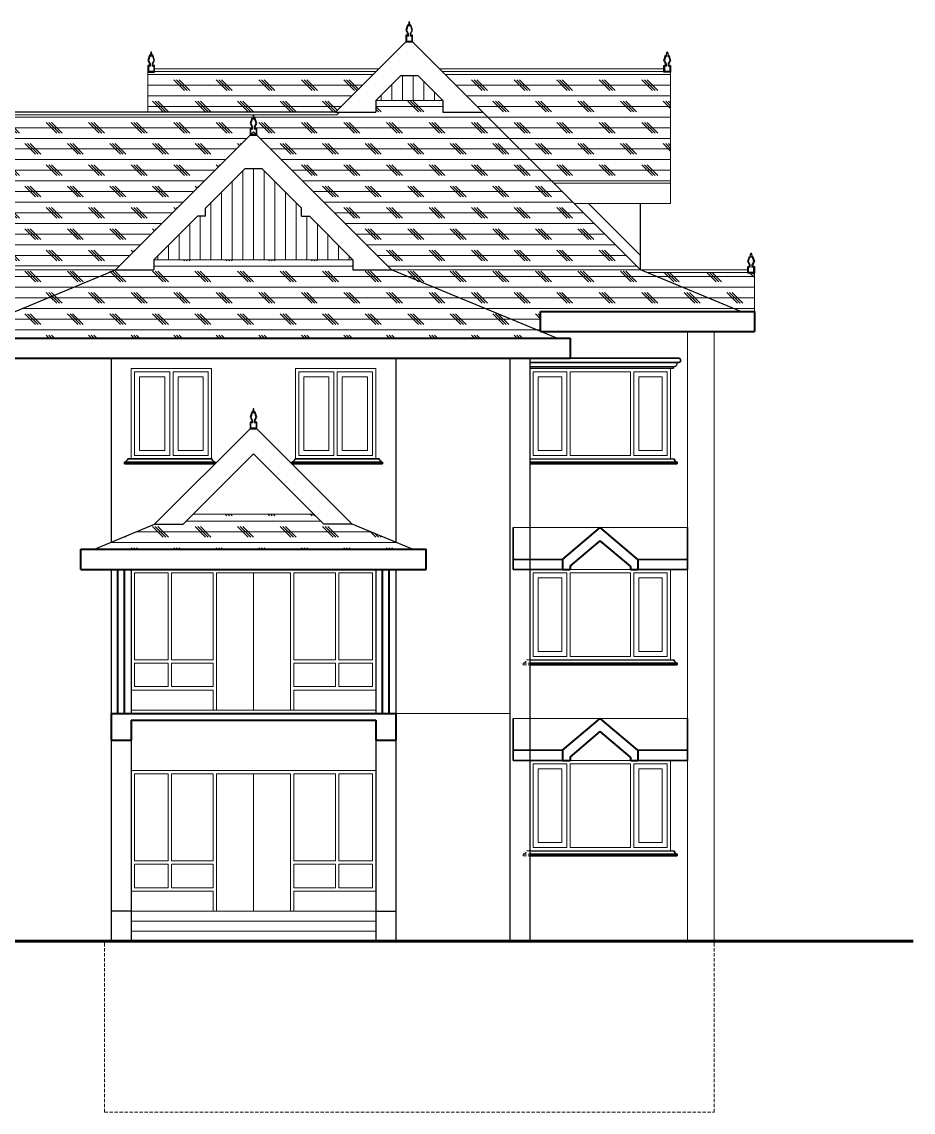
# Model space of a CAD drawing. Header units: millimetres. Extents: x -43527 to -16485, y 19062 to 36467.
# Drawn here: x -29855 to -28524, y 34708 to 36335 of the extents above; entities that cross this region are included whole.
import ezdxf

# ---------------------------------------------------------------- set-up
doc = ezdxf.new("R2010")
doc.units = ezdxf.units.MM
doc.header["$LTSCALE"] = 10
doc.linetypes.add('DASHED', pattern=[0.75, 0.5, -0.25])
for name, color, linetype, lineweight in [('35', 140, 'Continuous', 35), ('CHAJJA-2', 21, 'Continuous', 30), ('ELE-1', 200, 'Continuous', 25), ('ELE-2', 210, 'Continuous', 30), ('elevation', 2, 'Continuous', 20), ('projection', 181, 'DASHED', 13), ('ROOF', 3, 'Continuous', 25), ('SEC.', 140, 'Continuous', 40), ('TEXT', 6, 'Continuous', 25), ('THI.', 5, 'Continuous', 60), ('THIN', 241, 'Continuous', 5), ('THIN-2', 54, 'Continuous', 9), ('WALL', 4, 'Continuous', 40), ('WALL  HATCH', 8, 'Continuous', 5), ('WIN', 1, 'Continuous', 20)]:
    doc.layers.add(name, color=color, linetype=linetype, lineweight=lineweight)
pattern_1 = [(0, (12924.939, 6331.98), (0, 15.875), []), (135, (12932.876, 6324.04), (-31.750014, -31.750014), [22.45065, -22.45065]), (135, (12936.845, 6324.04), (-31.750014, -31.750014), [22.45065, -22.45065]), (135, (12940.814, 6324.04), (-31.750014, -31.750014), [22.45065, -22.45065])]

msp = doc.modelspace()

# ---------------------------------------------------------------- hatches: boundary and pattern name
at = {"layer": 'THIN'}
h = msp.add_hatch(dxfattribs=at)
h.set_pattern_fill('CORK', color=256, scale=5, style=0)
h.set_pattern_definition(pattern_1)
h.paths.add_polyline_path([(-29227.48, 36261.019), (-29060.48, 36094.019), (-28886.48, 36094.019), (-28886.48, 36260.019), (-28896.48, 36260.019), (-28896.48, 36261.019)])
h.paths.add_polyline_path([(-29386.48, 36200.019), (-29325.48, 36261.019), (-29656.48, 36261.019), (-29656.48, 36260.019), (-29666.48, 36260.019), (-29666.48, 36200.019)])
h = msp.add_hatch(dxfattribs=at)
h.set_pattern_fill('CORK', color=256, scale=5, style=0)
h.set_pattern_definition(pattern_1)
h.paths.add_polyline_path([(-28781.48, 35902.887), (-28761.48, 35902.887), (-28761.48, 35960.019), (-28771.48, 35960.019), (-28771.48, 35961.019), (-28921.824, 35961.019)])
at = {"layer": 'THIN-2'}
h = msp.add_hatch(dxfattribs=at)
h.set_pattern_fill('CORK', color=256, scale=5, style=0)
h.set_pattern_definition(pattern_1)
h.paths.add_polyline_path([(-29714.912, 36196.019), (-30366.48, 36196.019), (-30366.48, 36195.019), (-30376.48, 36195.019), (-30376.48, 35965.019), (-29714.912, 35965.019)])
h = msp.add_hatch(dxfattribs=at)
h.set_pattern_fill('CORK', color=256, scale=5, style=0)
h.set_pattern_definition(pattern_1)
h.paths.add_polyline_path([(-29513.98, 36165.951), (-29513.98, 36175.951), (-29511.48, 36175.951), (-29511.48, 36178.451), (-29513.98, 36183.451), (-29511.48, 36190.951), (-29511.48, 36196.019), (-29714.912, 36196.019), (-29714.912, 35965.019)])
h = msp.add_hatch(dxfattribs=at)
h.set_pattern_fill('CORK', color=256, scale=5, style=0)
h.set_pattern_definition(pattern_1)
h.paths.add_polyline_path([(-29599.054, 35600.166), (-29614.054, 35585.166), (-29656.48, 35585.166), (-29746.48, 35547.887), (-29271.48, 35547.887), (-29361.48, 35585.166), (-29403.907, 35585.166), (-29418.907, 35600.166)])

# ---------------------------------------------------------------- linework, layer by layer
at = {"layer": '35'}
for p, q in [((-29096.48, 35832.887), (-29036.48, 35832.887)), ((-28874.016, 35832.887), (-29036.48, 35832.887)), ((-29036.48, 35826.637), (-29096.48, 35826.637)), ((-28877.064, 35826.637), (-29036.48, 35826.637)), ((-28877.08, 35826.688), (-28874.58, 35826.688)), ((-29566.177, 35677.887), (-29701.48, 35677.887)), ((-29701.48, 35677.887), (-29701.48, 35675.387)), ((-29566.177, 35675.387), (-29701.48, 35675.387)), ((-29571.177, 35682.887), (-29696.48, 35682.887)), ((-29566.177, 35677.887), (-29566.177, 35675.387)), ((-29566.177, 35677.887), (-29566.177, 35675.387)), ((-29451.784, 35677.887), (-29316.48, 35677.887)), ((-29451.784, 35677.887), (-29451.784, 35675.387)), ((-29451.784, 35675.387), (-29316.48, 35675.387)), ((-29446.784, 35682.887), (-29321.48, 35682.887)), ((-29316.48, 35677.887), (-29316.48, 35675.387)), ((-29096.48, 35677.887), (-28876.48, 35677.887)), ((-29096.48, 35675.387), (-28876.48, 35675.387)), ((-28876.48, 35677.887), (-28876.48, 35675.387)), ((-29121.48, 35532.887), (-29121.48, 35580.387)), ((-28861.48, 35532.887), (-28861.48, 35580.387)), ((-29121.48, 35532.887), (-29121.48, 35517.887)), ((-29121.48, 35532.887), (-29047.68, 35532.887)), ((-28935.281, 35532.887), (-28861.48, 35532.887)), ((-28861.48, 35532.887), (-28861.48, 35517.887)), ((-29121.48, 35517.887), (-29047.68, 35517.887)), ((-28935.281, 35517.887), (-28861.48, 35517.887)), ((-29096.48, 35377.887), (-28876.48, 35377.887)), ((-29096.48, 35375.387), (-28876.48, 35375.387)), ((-28876.48, 35377.887), (-28876.48, 35375.387)), ((-29121.48, 35247.887), (-29121.48, 35295.387)), ((-28861.48, 35247.887), (-28861.48, 35295.387)), ((-29121.48, 35247.887), (-29121.48, 35232.887)), ((-29121.48, 35247.887), (-29047.68, 35247.887)), ((-28935.281, 35247.887), (-28861.48, 35247.887)), ((-28861.48, 35247.887), (-28861.48, 35232.887)), ((-29121.48, 35232.887), (-29047.68, 35232.887)), ((-28935.281, 35232.887), (-28861.48, 35232.887)), ((-29096.48, 35092.887), (-28876.48, 35092.887)), ((-29096.48, 35090.387), (-28876.48, 35090.387)), ((-28876.48, 35092.887), (-28876.48, 35090.387))]:
    msp.add_line(p, q, dxfattribs=at)
for centre, radius, start, end in [((-28874.58, 35829.813), 3.125, 270, 79.605781), ((-29703.233, 35684.64), 6.977, 284.551912, 345.448088), ((-29564.424, 35684.64), 6.977, 194.551912, 255.448088), ((-29564.424, 35684.64), 6.977, 194.551912, 255.448088), ((-29453.537, 35684.64), 6.977, 284.551912, 345.448088), ((-29314.728, 35684.64), 6.977, 194.551912, 255.448088), ((-28874.728, 35684.64), 6.977, 194.551912, 255.448088), ((-28874.728, 35384.64), 6.977, 194.551912, 255.448088), ((-28874.728, 35099.64), 6.977, 194.551912, 255.448088)]:
    msp.add_arc(centre, radius, start, end, dxfattribs=at)
at = {"layer": 'CHAJJA-2'}
for p, q in [((-29721.48, 35007.887), (-29721.48, 34962.887)), ((-29691.48, 35007.887), (-29721.48, 35007.887)), ((-29691.48, 35007.887), (-29691.48, 34962.887)), ((-29326.48, 35007.887), (-29326.48, 34962.887)), ((-29326.48, 35007.887), (-29296.48, 35007.887)), ((-29296.48, 35007.887), (-29296.48, 34962.887))]:
    msp.add_line(p, q, dxfattribs=at)
at = {"layer": 'ELE-1'}
for p, q in [((-29126.48, 35832.887), (-29126.48, 34962.887)), ((-29096.48, 35832.887), (-29096.48, 34962.887))]:
    msp.add_line(p, q, dxfattribs=at)
at = {"layer": 'ELE-2'}
for p, q in [((-29721.48, 35832.887), (-29721.48, 35558.242)), ((-29296.48, 35832.887), (-29296.48, 35558.242)), ((-29721.48, 35517.887), (-29721.48, 35302.887)), ((-29691.48, 35517.887), (-29691.48, 35302.887)), ((-29326.48, 35517.887), (-29326.48, 35302.887)), ((-29296.48, 35517.887), (-29296.48, 35302.887)), ((-29721.48, 35267.887), (-29721.48, 35007.887)), ((-29691.48, 35267.887), (-29691.48, 35007.887)), ((-29326.48, 35267.887), (-29326.48, 35007.887)), ((-29296.48, 35267.887), (-29296.48, 35007.887))]:
    msp.add_line(p, q, dxfattribs=at)
at = {"layer": 'elevation'}
for p, q in [((-29666.48, 36200.019), (-29666.48, 36265.019)), ((-29321.48, 36265.019), (-29656.48, 36265.019)), ((-29231.48, 36265.019), (-28896.48, 36265.019)), ((-28886.48, 36094.019), (-28886.48, 36265.019)), ((-29060.48, 36094.019), (-28886.48, 36094.019)), ((-28886.48, 36094.019), (-28886.48, 36064.019)), ((-29030.48, 36064.019), (-28886.48, 36064.019)), ((-28931.48, 35965.019), (-28931.48, 36064.019)), ((-28931.48, 35965.019), (-28771.48, 35965.019)), ((-28761.48, 35902.887), (-28761.48, 35965.019)), ((-28861.48, 35872.887), (-28861.48, 34962.887)), ((-28821.48, 35872.887), (-28821.48, 34962.887)), ((-28886.48, 35682.887), (-29096.48, 35682.887)), ((-29599.054, 35600.166), (-29418.907, 35600.166)), ((-28861.48, 35580.387), (-29121.48, 35580.387)), ((-28886.48, 35382.887), (-29096.48, 35382.887)), ((-28861.48, 35295.387), (-29121.48, 35295.387)), ((-28886.48, 35097.887), (-29096.48, 35097.887)), ((-29691.48, 35007.887), (-29326.48, 35007.887)), ((-29691.48, 34992.887), (-29326.48, 34992.887)), ((-29691.48, 34977.887), (-29326.48, 34977.887))]:
    msp.add_line(p, q, dxfattribs=at)
for points in [[(-29276.289, 36328.769), (-29276.48, 36329.916), (-29276.672, 36328.769), (-29278.08, 36328.769), (-29280.131, 36322.615), (-29277.73, 36317.814), (-29277.73, 36313.769), (-29280.23, 36313.769), (-29280.23, 36306.269), (-29272.73, 36306.269), (-29272.73, 36313.769), (-29275.23, 36313.769), (-29275.23, 36317.814), (-29272.83, 36322.615), (-29274.881, 36328.769)], [(-29661.289, 36283.769), (-29661.48, 36284.916), (-29661.672, 36283.769), (-29663.08, 36283.769), (-29665.131, 36277.615), (-29662.73, 36272.814), (-29662.73, 36268.769), (-29665.23, 36268.769), (-29665.23, 36261.269), (-29657.73, 36261.269), (-29657.73, 36268.769), (-29660.23, 36268.769), (-29660.23, 36272.814), (-29657.83, 36277.615), (-29659.881, 36283.769)], [(-28891.672, 36283.769), (-28891.48, 36284.916), (-28891.289, 36283.769), (-28889.881, 36283.769), (-28887.83, 36277.615), (-28890.23, 36272.814), (-28890.23, 36268.769), (-28887.73, 36268.769), (-28887.73, 36261.269), (-28895.23, 36261.269), (-28895.23, 36268.769), (-28892.73, 36268.769), (-28892.73, 36272.814), (-28895.131, 36277.615), (-28893.08, 36283.769)], [(-29508.789, 36189.701), (-29508.98, 36190.847), (-29509.172, 36189.701), (-29510.58, 36189.701), (-29512.631, 36183.546), (-29510.23, 36178.746), (-29510.23, 36174.701), (-29512.73, 36174.701), (-29512.73, 36167.201), (-29505.23, 36167.201), (-29505.23, 36174.701), (-29507.73, 36174.701), (-29507.73, 36178.746), (-29505.33, 36183.546), (-29507.381, 36189.701)], [(-28766.672, 35983.769), (-28766.48, 35984.916), (-28766.289, 35983.769), (-28764.881, 35983.769), (-28762.83, 35977.615), (-28765.23, 35972.814), (-28765.23, 35968.769), (-28762.73, 35968.769), (-28762.73, 35961.269), (-28770.23, 35961.269), (-28770.23, 35968.769), (-28767.73, 35968.769), (-28767.73, 35972.814), (-28770.131, 35977.615), (-28768.08, 35983.769)], [(-29508.789, 35751.416), (-29508.98, 35752.563), (-29509.172, 35751.416), (-29510.58, 35751.416), (-29512.631, 35745.262), (-29510.23, 35740.461), (-29510.23, 35736.416), (-29512.73, 35736.416), (-29512.73, 35728.916), (-29505.23, 35728.916), (-29505.23, 35736.416), (-29507.73, 35736.416), (-29507.73, 35740.461), (-29505.33, 35745.262), (-29507.381, 35751.416)]]:
    msp.add_lwpolyline(points, close=True, dxfattribs=at)
at = {"layer": 'projection'}
for p, q in [((-29106.48, 35377.887), (-29106.48, 35375.387)), ((-29106.48, 35377.887), (-29096.48, 35377.887)), ((-29106.48, 35375.387), (-29096.48, 35375.387)), ((-29101.48, 35382.887), (-29096.48, 35382.887)), ((-29101.48, 35097.887), (-29096.48, 35097.887)), ((-29106.48, 35092.887), (-29106.48, 35090.387)), ((-29106.48, 35092.887), (-29096.48, 35092.887)), ((-29106.48, 35090.387), (-29096.48, 35090.387)), ((-29731.48, 34707.887), (-29731.48, 34962.887)), ((-28821.48, 34707.887), (-28821.48, 34962.887)), ((-29731.48, 34707.887), (-28821.48, 34707.887))]:
    msp.add_line(p, q, dxfattribs=at)
for centre in [(-29108.233, 35384.64), (-29108.233, 35099.64)]:
    msp.add_arc(centre, 6.977, 284.551912, 345.448088, dxfattribs=at)
at = {"layer": 'ROOF'}
for p, q in [((-29386.48, 36200.019), (-29281.48, 36305.019)), ((-28931.48, 35965.019), (-29271.48, 36305.019)), ((-29326.48, 36217.593), (-29289.098, 36254.975)), ((-29289.098, 36254.975), (-29263.863, 36254.975)), ((-29226.48, 36217.593), (-29263.863, 36254.975)), ((-29326.48, 36217.593), (-29326.48, 36200.019)), ((-29226.48, 36217.593), (-29226.48, 36200.019)), ((-29386.48, 36200.019), (-30376.48, 36200.019)), ((-29386.48, 36200.019), (-29326.48, 36200.019)), ((-29226.48, 36200.019), (-29166.48, 36200.019)), ((-29714.912, 35965.019), (-29508.98, 36170.951)), ((-29303.049, 35965.019), (-29508.98, 36170.951)), ((-29580.536, 36056.968), (-29521.598, 36115.906)), ((-29521.598, 36115.906), (-29496.363, 36115.906)), ((-29437.336, 36056.88), (-29496.363, 36115.906)), ((-28931.48, 35965.019), (-28931.48, 36064.019)), ((-29657.486, 35980.019), (-29592.696, 36044.809)), ((-29580.536, 36044.809), (-29592.696, 36044.809)), ((-29580.536, 36044.809), (-29580.536, 36056.968)), ((-29437.336, 36044.809), (-29437.336, 36056.88)), ((-29437.336, 36044.809), (-29425.265, 36044.809)), ((-29360.475, 35980.019), (-29425.265, 36044.809)), ((-29657.486, 35980.019), (-29657.486, 35965.019)), ((-29360.475, 35980.019), (-29360.475, 35965.019)), ((-29961.48, 35862.887), (-29714.912, 35965.019)), ((-29714.912, 35965.019), (-29657.486, 35965.019)), ((-29360.475, 35965.019), (-29303.049, 35965.019)), ((-29056.48, 35862.887), (-29303.049, 35965.019)), ((-28781.48, 35902.887), (-28931.48, 35965.019)), ((-29656.48, 35585.166), (-29513.98, 35727.666)), ((-29361.48, 35585.166), (-29503.98, 35727.666)), ((-29614.054, 35585.166), (-29508.98, 35690.24)), ((-29403.907, 35585.166), (-29508.98, 35690.24)), ((-29746.48, 35547.887), (-29656.48, 35585.166)), ((-29656.48, 35585.166), (-29614.054, 35585.166)), ((-29361.48, 35585.166), (-29403.907, 35585.166)), ((-29271.48, 35547.887), (-29361.48, 35585.166))]:
    msp.add_line(p, q, dxfattribs=at)
for points in [[(-29271.48, 36315.019), (-29273.98, 36315.019), (-29273.98, 36317.519), (-29271.48, 36322.519), (-29273.98, 36330.019), (-29275.23, 36330.019), (-29275.98, 36334.519, 1), (-29276.98, 36334.519), (-29277.73, 36330.019), (-29278.98, 36330.019), (-29281.48, 36322.519), (-29278.98, 36317.519), (-29278.98, 36315.019), (-29281.48, 36315.019), (-29281.48, 36305.019), (-29271.48, 36305.019), (-29271.48, 36315.019)], [(-29656.48, 36270.019), (-29658.98, 36270.019), (-29658.98, 36272.519), (-29656.48, 36277.519), (-29658.98, 36285.019), (-29660.23, 36285.019), (-29660.98, 36289.519, 1), (-29661.98, 36289.519), (-29662.73, 36285.019), (-29663.98, 36285.019), (-29666.48, 36277.519), (-29663.98, 36272.519), (-29663.98, 36270.019), (-29666.48, 36270.019), (-29666.48, 36260.019), (-29656.48, 36260.019), (-29656.48, 36270.019)], [(-28896.48, 36270.019), (-28893.98, 36270.019), (-28893.98, 36272.519), (-28896.48, 36277.519), (-28893.98, 36285.019), (-28892.73, 36285.019), (-28891.98, 36289.519, -1), (-28890.98, 36289.519), (-28890.23, 36285.019), (-28888.98, 36285.019), (-28886.48, 36277.519), (-28888.98, 36272.519), (-28888.98, 36270.019), (-28886.48, 36270.019), (-28886.48, 36260.019), (-28896.48, 36260.019), (-28896.48, 36270.019)], [(-29503.98, 36175.951), (-29506.48, 36175.951), (-29506.48, 36178.451), (-29503.98, 36183.451), (-29506.48, 36190.951), (-29507.73, 36190.951), (-29508.48, 36195.451, 1), (-29509.48, 36195.451), (-29510.23, 36190.951), (-29511.48, 36190.951), (-29513.98, 36183.451), (-29511.48, 36178.451), (-29511.48, 36175.951), (-29513.98, 36175.951), (-29513.98, 36165.951), (-29503.98, 36165.951), (-29503.98, 36175.951)], [(-28771.48, 35970.019), (-28768.98, 35970.019), (-28768.98, 35972.519), (-28771.48, 35977.519), (-28768.98, 35985.019), (-28767.73, 35985.019), (-28766.98, 35989.519, -1), (-28765.98, 35989.519), (-28765.23, 35985.019), (-28763.98, 35985.019), (-28761.48, 35977.519), (-28763.98, 35972.519), (-28763.98, 35970.019), (-28761.48, 35970.019), (-28761.48, 35960.019), (-28771.48, 35960.019), (-28771.48, 35970.019)], [(-29503.98, 35737.666), (-29506.48, 35737.666), (-29506.48, 35740.166), (-29503.98, 35745.166), (-29506.48, 35752.666), (-29507.73, 35752.666), (-29508.48, 35757.166, 1), (-29509.48, 35757.166), (-29510.23, 35752.666), (-29511.48, 35752.666), (-29513.98, 35745.166), (-29511.48, 35740.166), (-29511.48, 35737.666), (-29513.98, 35737.666), (-29513.98, 35727.666), (-29503.98, 35727.666), (-29503.98, 35737.666)]]:
    msp.add_lwpolyline(points, format="xyb", dxfattribs=at)
at = {"layer": 'SEC.'}
for p, q in [((-29080.623, 35902.887), (-28761.48, 35902.887)), ((-29080.623, 35872.887), (-29080.623, 35902.887)), ((-28761.48, 35902.887), (-28761.48, 35872.887)), ((-29981.48, 35862.887), (-29036.48, 35862.887)), ((-29080.623, 35872.887), (-28761.48, 35872.887)), ((-29036.48, 35862.887), (-29036.48, 35832.887)), ((-29981.48, 35832.887), (-29036.48, 35832.887)), ((-29721.48, 35302.887), (-29721.48, 35262.887)), ((-29721.48, 35302.887), (-29296.48, 35302.887)), ((-29691.48, 35292.887), (-29691.48, 35262.887)), ((-29691.48, 35292.887), (-29326.48, 35292.887)), ((-29326.48, 35292.887), (-29326.48, 35262.887)), ((-29296.48, 35302.887), (-29296.48, 35262.887)), ((-29721.48, 35262.887), (-29691.48, 35262.887)), ((-29326.48, 35262.887), (-29296.48, 35262.887))]:
    msp.add_line(p, q, dxfattribs=at)
at = {"layer": 'TEXT'}
for p, q in [((-29096.48, 35820.438), (-29036.48, 35820.438)), ((-28882.08, 35817.887), (-29096.48, 35817.887)), ((-28882.08, 35820.371), (-29036.48, 35820.371)), ((-28882.08, 35817.887), (-28882.08, 35820.438)), ((-29096.48, 35682.887), (-28881.48, 35682.887)), ((-29096.48, 35382.887), (-28881.48, 35382.887)), ((-29096.48, 35097.887), (-28881.48, 35097.887))]:
    msp.add_line(p, q, dxfattribs=at)
msp.add_arc((-28881.69, 35825.251), 4.828, 265.360484, 17.3199, dxfattribs=at)
at = {"layer": 'THI.'}
msp.add_line((-30747.779, 34962.887), (-28524.47, 34962.887), dxfattribs=at)
at = {"layer": 'THIN-2'}
for p, q in [((-29325.48, 36261.019), (-29656.48, 36261.019)), ((-29286.686, 36217.593), (-29286.686, 36254.975)), ((-29270.811, 36217.593), (-29270.811, 36254.975)), ((-29227.48, 36261.019), (-28896.48, 36261.019)), ((-29302.561, 36217.593), (-29302.561, 36241.512)), ((-29254.936, 36217.593), (-29254.936, 36246.049)), ((-29318.436, 36217.593), (-29318.436, 36225.637)), ((-29239.061, 36217.593), (-29239.061, 36230.174)), ((-29326.48, 36217.593), (-29226.48, 36217.593)), ((-29318.455, 36200.805), (-29326.48, 36208.831)), ((-29326.48, 36208.729), (-29226.48, 36208.729)), ((-29322.423, 36200.805), (-29326.48, 36204.862)), ((-29262.892, 36200.805), (-29278.767, 36216.68)), ((-29258.923, 36200.805), (-29274.798, 36216.68)), ((-29254.955, 36200.805), (-29270.83, 36216.68)), ((-29384.824, 36196.019), (-30376.48, 36196.019)), ((-29508.048, 36192.854), (-29159.316, 36192.854)), ((-29384.824, 36196.019), (-29380.824, 36200.019)), ((-29506.48, 36176.979), (-29143.441, 36176.979)), ((-29485.142, 36169.055), (-29501.017, 36184.93)), ((-29481.173, 36169.055), (-29497.048, 36184.93)), ((-29477.205, 36169.055), (-29493.08, 36184.93)), ((-29421.642, 36169.055), (-29437.517, 36184.93)), ((-29417.673, 36169.055), (-29433.548, 36184.93)), ((-29413.705, 36169.055), (-29429.58, 36184.93)), ((-29358.142, 36169.055), (-29374.017, 36184.93)), ((-29354.173, 36169.055), (-29370.048, 36184.93)), ((-29350.205, 36169.055), (-29366.08, 36184.93)), ((-29294.642, 36169.055), (-29310.517, 36184.93)), ((-29290.673, 36169.055), (-29306.548, 36184.93)), ((-29286.705, 36169.055), (-29302.58, 36184.93)), ((-29231.142, 36169.055), (-29247.017, 36184.93)), ((-29227.173, 36169.055), (-29243.048, 36184.93)), ((-29223.205, 36169.055), (-29239.08, 36184.93)), ((-29167.642, 36169.055), (-29183.517, 36184.93)), ((-29163.673, 36169.055), (-29179.548, 36184.93)), ((-29159.705, 36169.055), (-29175.58, 36184.93)), ((-29499.134, 36161.104), (-29127.566, 36161.104)), ((-29483.259, 36145.229), (-29111.691, 36145.229)), ((-29453.392, 36137.305), (-29469.267, 36153.18)), ((-29449.423, 36137.305), (-29465.298, 36153.18)), ((-29445.455, 36137.305), (-29461.33, 36153.18)), ((-29389.892, 36137.305), (-29405.767, 36153.18)), ((-29385.923, 36137.305), (-29401.798, 36153.18)), ((-29381.955, 36137.305), (-29397.83, 36153.18)), ((-29326.392, 36137.305), (-29342.267, 36153.18)), ((-29322.423, 36137.305), (-29338.298, 36153.18)), ((-29318.455, 36137.305), (-29334.33, 36153.18)), ((-29262.892, 36137.305), (-29278.767, 36153.18)), ((-29258.923, 36137.305), (-29274.798, 36153.18)), ((-29254.955, 36137.305), (-29270.83, 36153.18)), ((-29199.392, 36137.305), (-29215.267, 36153.18)), ((-29195.423, 36137.305), (-29211.298, 36153.18)), ((-29191.455, 36137.305), (-29207.33, 36153.18)), ((-29135.892, 36137.305), (-29151.767, 36153.18)), ((-29131.923, 36137.305), (-29147.798, 36153.18)), ((-29127.955, 36137.305), (-29143.83, 36153.18)), ((-29467.384, 36129.354), (-29095.816, 36129.354)), ((-29524.811, 35980.019), (-29524.811, 36112.693)), ((-29508.936, 35980.019), (-29508.936, 36115.906)), ((-29493.061, 35980.019), (-29493.061, 36112.605)), ((-29451.509, 36113.479), (-29079.941, 36113.479)), ((-29421.642, 36105.555), (-29437.517, 36121.43)), ((-29417.673, 36105.555), (-29433.548, 36121.43)), ((-29413.705, 36105.555), (-29429.58, 36121.43)), ((-29358.142, 36105.555), (-29374.017, 36121.43)), ((-29354.173, 36105.555), (-29370.048, 36121.43)), ((-29350.205, 36105.555), (-29366.08, 36121.43)), ((-29294.642, 36105.555), (-29310.517, 36121.43)), ((-29290.673, 36105.555), (-29306.548, 36121.43)), ((-29286.705, 36105.555), (-29302.58, 36121.43)), ((-29231.142, 36105.555), (-29247.017, 36121.43)), ((-29227.173, 36105.555), (-29243.048, 36121.43)), ((-29223.205, 36105.555), (-29239.08, 36121.43)), ((-29167.642, 36105.555), (-29183.517, 36121.43)), ((-29163.673, 36105.555), (-29179.548, 36121.43)), ((-29159.705, 36105.555), (-29175.58, 36121.43)), ((-29104.142, 36105.555), (-29120.017, 36121.43)), ((-29100.173, 36105.555), (-29116.048, 36121.43)), ((-29096.205, 36105.555), (-29112.08, 36121.43)), ((-29540.686, 35980.019), (-29540.686, 36096.818)), ((-29477.186, 35980.019), (-29477.186, 36096.73)), ((-29435.634, 36097.604), (-29064.066, 36097.604)), ((-29556.561, 35980.019), (-29556.561, 36080.943)), ((-29461.311, 35980.019), (-29461.311, 36080.855)), ((-29419.759, 36081.729), (-29048.191, 36081.729)), ((-29389.892, 36073.805), (-29405.767, 36089.68)), ((-29385.923, 36073.805), (-29401.798, 36089.68)), ((-29381.955, 36073.805), (-29397.83, 36089.68)), ((-29326.392, 36073.805), (-29342.267, 36089.68)), ((-29322.423, 36073.805), (-29338.298, 36089.68)), ((-29318.455, 36073.805), (-29334.33, 36089.68)), ((-29262.892, 36073.805), (-29278.767, 36089.68)), ((-29258.923, 36073.805), (-29274.798, 36089.68)), ((-29254.955, 36073.805), (-29270.83, 36089.68)), ((-29199.392, 36073.805), (-29215.267, 36089.68)), ((-29195.423, 36073.805), (-29211.298, 36089.68)), ((-29191.455, 36073.805), (-29207.33, 36089.68)), ((-29135.892, 36073.805), (-29151.767, 36089.68)), ((-29131.923, 36073.805), (-29147.798, 36089.68)), ((-29127.955, 36073.805), (-29143.83, 36089.68)), ((-29072.392, 36073.805), (-29088.267, 36089.68)), ((-29068.423, 36073.805), (-29084.298, 36089.68)), ((-29064.455, 36073.805), (-29080.33, 36089.68)), ((-29572.436, 35980.019), (-29572.436, 36065.068)), ((-29445.436, 35980.019), (-29445.436, 36064.98)), ((-29403.884, 36065.854), (-29032.316, 36065.854)), ((-29358.142, 36042.055), (-29374.017, 36057.93)), ((-29354.173, 36042.055), (-29370.048, 36057.93)), ((-29350.205, 36042.055), (-29366.08, 36057.93)), ((-29294.642, 36042.055), (-29310.517, 36057.93)), ((-29290.673, 36042.055), (-29306.548, 36057.93)), ((-29286.705, 36042.055), (-29302.58, 36057.93)), ((-29231.142, 36042.055), (-29247.017, 36057.93)), ((-29227.173, 36042.055), (-29243.048, 36057.93)), ((-29223.205, 36042.055), (-29239.08, 36057.93)), ((-29167.642, 36042.055), (-29183.517, 36057.93)), ((-29163.673, 36042.055), (-29179.548, 36057.93)), ((-29159.705, 36042.055), (-29175.58, 36057.93)), ((-29104.142, 36042.055), (-29120.017, 36057.93)), ((-29100.173, 36042.055), (-29116.048, 36057.93)), ((-29096.205, 36042.055), (-29112.08, 36057.93)), ((-29040.642, 36042.055), (-29056.517, 36057.93)), ((-29036.673, 36042.055), (-29052.548, 36057.93)), ((-29032.705, 36042.055), (-29048.58, 36057.93)), ((-28931.48, 35986.232), (-29009.267, 36064.019)), ((-29588.311, 35980.019), (-29588.311, 36044.809)), ((-29429.561, 35980.019), (-29429.561, 36044.809)), ((-29388.009, 36049.979), (-29016.441, 36049.979)), ((-29604.186, 35980.019), (-29604.186, 36033.318)), ((-29413.686, 35980.019), (-29413.686, 36033.23)), ((-29372.134, 36034.104), (-29000.566, 36034.104)), ((-29326.392, 36010.305), (-29342.267, 36026.18)), ((-29322.423, 36010.305), (-29338.298, 36026.18)), ((-29318.455, 36010.305), (-29334.33, 36026.18)), ((-29262.892, 36010.305), (-29278.767, 36026.18)), ((-29258.923, 36010.305), (-29274.798, 36026.18)), ((-29254.955, 36010.305), (-29270.83, 36026.18)), ((-29199.392, 36010.305), (-29215.267, 36026.18)), ((-29195.423, 36010.305), (-29211.298, 36026.18)), ((-29191.455, 36010.305), (-29207.33, 36026.18)), ((-29135.892, 36010.305), (-29151.767, 36026.18)), ((-29131.923, 36010.305), (-29147.798, 36026.18)), ((-29127.955, 36010.305), (-29143.83, 36026.18)), ((-29072.392, 36010.305), (-29088.267, 36026.18)), ((-29068.423, 36010.305), (-29084.298, 36026.18)), ((-29064.455, 36010.305), (-29080.33, 36026.18)), ((-29008.892, 36010.305), (-29024.767, 36026.18)), ((-29004.923, 36010.305), (-29020.798, 36026.18)), ((-29000.954, 36010.305), (-29016.83, 36026.18)), ((-29620.061, 35980.019), (-29620.061, 36017.443)), ((-29397.811, 35980.019), (-29397.811, 36017.355)), ((-29356.259, 36018.229), (-28984.691, 36018.229)), ((-29635.936, 35980.019), (-29635.936, 36001.568)), ((-29381.936, 35980.019), (-29381.936, 36001.48)), ((-29340.384, 36002.354), (-28968.816, 36002.354)), ((-29294.642, 35978.555), (-29310.517, 35994.43)), ((-29290.673, 35978.555), (-29306.548, 35994.43)), ((-29286.705, 35978.555), (-29302.58, 35994.43)), ((-29231.142, 35978.555), (-29247.017, 35994.43)), ((-29227.173, 35978.555), (-29243.048, 35994.43)), ((-29223.205, 35978.555), (-29239.08, 35994.43)), ((-29167.642, 35978.555), (-29183.517, 35994.43)), ((-29163.673, 35978.555), (-29179.548, 35994.43)), ((-29159.705, 35978.555), (-29175.58, 35994.43)), ((-29104.142, 35978.555), (-29120.017, 35994.43)), ((-29100.173, 35978.555), (-29116.048, 35994.43)), ((-29096.205, 35978.555), (-29112.08, 35994.43)), ((-29040.642, 35978.555), (-29056.517, 35994.43)), ((-29036.673, 35978.555), (-29052.548, 35994.43)), ((-29032.705, 35978.555), (-29048.58, 35994.43)), ((-28977.142, 35978.555), (-28993.017, 35994.43)), ((-28973.173, 35978.555), (-28989.048, 35994.43)), ((-28969.204, 35978.555), (-28985.079, 35994.43)), ((-29657.486, 35980.019), (-29360.475, 35980.019)), ((-29651.811, 35980.019), (-29651.811, 35985.693)), ((-29612.142, 35978.555), (-29613.607, 35980.019)), ((-29608.174, 35978.555), (-29609.638, 35980.019)), ((-29604.205, 35978.555), (-29605.669, 35980.019)), ((-29548.642, 35978.555), (-29550.107, 35980.019)), ((-29544.673, 35978.555), (-29546.138, 35980.019)), ((-29540.705, 35978.555), (-29542.169, 35980.019)), ((-29485.142, 35978.555), (-29486.607, 35980.019)), ((-29481.173, 35978.555), (-29482.638, 35980.019)), ((-29477.205, 35978.555), (-29478.669, 35980.019)), ((-29421.642, 35978.555), (-29423.107, 35980.019)), ((-29417.673, 35978.555), (-29419.138, 35980.019)), ((-29413.705, 35978.555), (-29415.169, 35980.019)), ((-29366.061, 35980.019), (-29366.061, 35985.605)), ((-29324.509, 35986.479), (-28952.941, 35986.479)), ((-30376.48, 35965.019), (-29714.912, 35965.019)), ((-29834.392, 35946.805), (-29850.267, 35962.68)), ((-29830.424, 35946.805), (-29846.299, 35962.68)), ((-29826.455, 35946.805), (-29842.33, 35962.68)), ((-29770.892, 35946.805), (-29786.767, 35962.68)), ((-29766.924, 35946.805), (-29782.799, 35962.68)), ((-29762.955, 35946.805), (-29778.83, 35962.68)), ((-29722.474, 35961.887), (-29723.267, 35962.68)), ((-29707.392, 35946.805), (-29722.474, 35961.887)), ((-29703.424, 35946.805), (-29719.299, 35962.68)), ((-29699.455, 35946.805), (-29715.33, 35962.68)), ((-29643.892, 35946.805), (-29659.767, 35962.68)), ((-29657.486, 35970.604), (-29360.475, 35970.604)), ((-29639.924, 35946.805), (-29655.799, 35962.68)), ((-29635.955, 35946.805), (-29651.83, 35962.68)), ((-29580.392, 35946.805), (-29596.267, 35962.68)), ((-29576.423, 35946.805), (-29592.299, 35962.68)), ((-29572.455, 35946.805), (-29588.33, 35962.68)), ((-29516.892, 35946.805), (-29532.767, 35962.68)), ((-29512.923, 35946.805), (-29528.798, 35962.68)), ((-29508.955, 35946.805), (-29524.83, 35962.68)), ((-29453.392, 35946.805), (-29469.267, 35962.68)), ((-29449.423, 35946.805), (-29465.298, 35962.68)), ((-29445.455, 35946.805), (-29461.33, 35962.68)), ((-29389.892, 35946.805), (-29405.767, 35962.68)), ((-29385.923, 35946.805), (-29401.798, 35962.68)), ((-29381.955, 35946.805), (-29397.83, 35962.68)), ((-29326.392, 35946.805), (-29342.267, 35962.68)), ((-29322.423, 35946.805), (-29338.298, 35962.68)), ((-29318.455, 35946.805), (-29334.33, 35962.68)), ((-29308.634, 35970.604), (-28937.066, 35970.604)), ((-28931.48, 35965.019), (-29303.049, 35965.019)), ((-29265.591, 35949.503), (-29278.767, 35962.68)), ((-29258.923, 35946.805), (-29274.798, 35962.68)), ((-29254.955, 35946.805), (-29270.83, 35962.68)), ((-29199.392, 35946.805), (-29215.267, 35962.68)), ((-29195.423, 35946.805), (-29211.298, 35962.68)), ((-29191.455, 35946.805), (-29207.33, 35962.68)), ((-29135.892, 35946.805), (-29151.767, 35962.68)), ((-29131.923, 35946.805), (-29147.798, 35962.68)), ((-29127.955, 35946.805), (-29143.83, 35962.68)), ((-29072.392, 35946.805), (-29088.267, 35962.68)), ((-29068.423, 35946.805), (-29084.298, 35962.68)), ((-29064.455, 35946.805), (-29080.33, 35962.68)), ((-29008.892, 35946.805), (-29024.767, 35962.68)), ((-29004.923, 35946.805), (-29020.798, 35962.68)), ((-29000.954, 35946.805), (-29016.83, 35962.68)), ((-28945.392, 35946.805), (-28961.267, 35962.68)), ((-28941.423, 35946.805), (-28957.298, 35962.68)), ((-28937.454, 35946.805), (-28953.329, 35962.68)), ((-28921.824, 35961.019), (-28771.48, 35961.019)), ((-30401.322, 35954.729), (-29739.754, 35954.729)), ((-29739.754, 35954.729), (-29278.207, 35954.729)), ((-29278.207, 35954.729), (-28906.639, 35954.729)), ((-29262.892, 35946.805), (-29265.591, 35949.503)), ((-30439.648, 35938.854), (-29778.079, 35938.854)), ((-29812.277, 35924.689), (-29818.517, 35930.93)), ((-29809.471, 35925.852), (-29814.549, 35930.93)), ((-29806.664, 35927.014), (-29810.58, 35930.93)), ((-29778.079, 35938.854), (-29239.882, 35938.854)), ((-29739.142, 35915.055), (-29755.017, 35930.93)), ((-29735.174, 35915.055), (-29751.049, 35930.93)), ((-29731.205, 35915.055), (-29747.08, 35930.93)), ((-29675.642, 35915.055), (-29691.517, 35930.93)), ((-29671.674, 35915.055), (-29687.549, 35930.93)), ((-29667.705, 35915.055), (-29683.58, 35930.93)), ((-29612.142, 35915.055), (-29628.017, 35930.93)), ((-29608.174, 35915.055), (-29624.049, 35930.93)), ((-29604.205, 35915.055), (-29620.08, 35930.93)), ((-29548.642, 35915.055), (-29564.517, 35930.93)), ((-29544.673, 35915.055), (-29560.548, 35930.93)), ((-29540.705, 35915.055), (-29556.58, 35930.93)), ((-29485.142, 35915.055), (-29501.017, 35930.93)), ((-29481.173, 35915.055), (-29497.048, 35930.93)), ((-29477.205, 35915.055), (-29493.08, 35930.93)), ((-29421.642, 35915.055), (-29437.517, 35930.93)), ((-29417.673, 35915.055), (-29433.548, 35930.93)), ((-29413.705, 35915.055), (-29429.58, 35930.93)), ((-29358.142, 35915.055), (-29374.017, 35930.93)), ((-29354.173, 35915.055), (-29370.048, 35930.93)), ((-29350.205, 35915.055), (-29366.08, 35930.93)), ((-29294.642, 35915.055), (-29310.517, 35930.93)), ((-29290.673, 35915.055), (-29306.548, 35930.93)), ((-29286.705, 35915.055), (-29302.58, 35930.93)), ((-29231.142, 35915.055), (-29247.017, 35930.93)), ((-29227.173, 35915.055), (-29243.048, 35930.93)), ((-29239.882, 35938.854), (-28868.313, 35938.854)), ((-29223.205, 35915.055), (-29239.08, 35930.93)), ((-29167.642, 35915.055), (-29183.517, 35930.93)), ((-29163.673, 35915.055), (-29179.548, 35930.93)), ((-29159.705, 35915.055), (-29175.58, 35930.93)), ((-29104.142, 35915.055), (-29120.017, 35930.93)), ((-29100.173, 35915.055), (-29116.048, 35930.93)), ((-29096.205, 35915.055), (-29112.08, 35930.93)), ((-29040.642, 35915.055), (-29056.517, 35930.93)), ((-29036.673, 35915.055), (-29052.548, 35930.93)), ((-29032.705, 35915.055), (-29048.58, 35930.93)), ((-28977.142, 35915.055), (-28993.017, 35930.93)), ((-28973.173, 35915.055), (-28989.048, 35930.93)), ((-28969.204, 35915.055), (-28985.079, 35930.93)), ((-28913.642, 35915.055), (-28929.517, 35930.93)), ((-28909.673, 35915.055), (-28925.548, 35930.93)), ((-28905.704, 35915.055), (-28921.579, 35930.93)), ((-28850.142, 35915.055), (-28866.017, 35930.93)), ((-28846.173, 35915.055), (-28862.048, 35930.93)), ((-28842.204, 35915.055), (-28858.079, 35930.93)), ((-30477.974, 35922.979), (-29816.405, 35922.979)), ((-29816.405, 35922.979), (-29201.556, 35922.979)), ((-29802.642, 35915.055), (-29812.277, 35924.689)), ((-29798.674, 35915.055), (-29809.471, 35925.852)), ((-29794.705, 35915.055), (-29806.664, 35927.014)), ((-29201.556, 35922.979), (-28829.987, 35922.979)), ((-29854.731, 35907.104), (-29163.23, 35907.104)), ((-29834.392, 35883.305), (-29850.267, 35899.18)), ((-29830.424, 35883.305), (-29846.299, 35899.18)), ((-29826.455, 35883.305), (-29842.33, 35899.18)), ((-29770.892, 35883.305), (-29786.767, 35899.18)), ((-29766.924, 35883.305), (-29782.799, 35899.18)), ((-29762.955, 35883.305), (-29778.83, 35899.18)), ((-29707.392, 35883.305), (-29723.267, 35899.18)), ((-29703.424, 35883.305), (-29719.299, 35899.18)), ((-29699.455, 35883.305), (-29715.33, 35899.18)), ((-29643.892, 35883.305), (-29659.767, 35899.18)), ((-29639.924, 35883.305), (-29655.799, 35899.18)), ((-29635.955, 35883.305), (-29651.83, 35899.18)), ((-29580.392, 35883.305), (-29596.267, 35899.18)), ((-29576.423, 35883.305), (-29592.299, 35899.18)), ((-29572.455, 35883.305), (-29588.33, 35899.18)), ((-29516.892, 35883.305), (-29532.767, 35899.18)), ((-29512.923, 35883.305), (-29528.798, 35899.18)), ((-29508.955, 35883.305), (-29524.83, 35899.18)), ((-29453.392, 35883.305), (-29469.267, 35899.18)), ((-29449.423, 35883.305), (-29465.298, 35899.18)), ((-29445.455, 35883.305), (-29461.33, 35899.18)), ((-29389.892, 35883.305), (-29405.767, 35899.18)), ((-29385.923, 35883.305), (-29401.798, 35899.18)), ((-29381.955, 35883.305), (-29397.83, 35899.18)), ((-29326.392, 35883.305), (-29342.267, 35899.18)), ((-29322.423, 35883.305), (-29338.298, 35899.18)), ((-29318.455, 35883.305), (-29334.33, 35899.18)), ((-29262.892, 35883.305), (-29278.767, 35899.18)), ((-29258.923, 35883.305), (-29274.798, 35899.18)), ((-29254.955, 35883.305), (-29270.83, 35899.18)), ((-29199.392, 35883.305), (-29215.267, 35899.18)), ((-29195.423, 35883.305), (-29211.298, 35899.18)), ((-29191.455, 35883.305), (-29207.33, 35899.18)), ((-29163.23, 35907.104), (-28791.662, 35907.104)), ((-29135.892, 35883.305), (-29151.767, 35899.18)), ((-29131.923, 35883.305), (-29147.798, 35899.18)), ((-29143.64, 35898.99), (-29143.83, 35899.18)), ((-29127.955, 35883.305), (-29143.64, 35898.99)), ((-29080.623, 35891.535), (-29088.267, 35899.18)), ((-29080.623, 35895.504), (-29084.298, 35899.18)), ((-29893.056, 35891.229), (-29124.905, 35891.229)), ((-29124.905, 35891.229), (-29080.623, 35891.229)), ((-29931.382, 35875.354), (-29086.579, 35875.354)), ((-29813.975, 35862.887), (-29818.517, 35867.43)), ((-29810.006, 35862.887), (-29814.549, 35867.43)), ((-29806.037, 35862.887), (-29810.58, 35867.43)), ((-29750.475, 35862.887), (-29755.017, 35867.43)), ((-29746.506, 35862.887), (-29751.049, 35867.43)), ((-29742.537, 35862.887), (-29747.08, 35867.43)), ((-29686.975, 35862.887), (-29691.517, 35867.43)), ((-29683.006, 35862.887), (-29687.549, 35867.43)), ((-29679.037, 35862.887), (-29683.58, 35867.43)), ((-29623.475, 35862.887), (-29628.017, 35867.43)), ((-29619.506, 35862.887), (-29624.049, 35867.43)), ((-29615.537, 35862.887), (-29620.08, 35867.43)), ((-29559.975, 35862.887), (-29564.517, 35867.43)), ((-29556.006, 35862.887), (-29560.548, 35867.43)), ((-29552.037, 35862.887), (-29556.58, 35867.43)), ((-29496.475, 35862.887), (-29501.017, 35867.43)), ((-29492.506, 35862.887), (-29497.048, 35867.43)), ((-29488.537, 35862.887), (-29493.08, 35867.43)), ((-29432.975, 35862.887), (-29437.517, 35867.43)), ((-29429.006, 35862.887), (-29433.548, 35867.43)), ((-29425.037, 35862.887), (-29429.58, 35867.43)), ((-29369.475, 35862.887), (-29374.017, 35867.43)), ((-29365.506, 35862.887), (-29370.048, 35867.43)), ((-29361.537, 35862.887), (-29366.08, 35867.43)), ((-29305.975, 35862.887), (-29310.517, 35867.43)), ((-29302.006, 35862.887), (-29306.548, 35867.43)), ((-29298.037, 35862.887), (-29302.58, 35867.43)), ((-29242.475, 35862.887), (-29247.017, 35867.43)), ((-29238.506, 35862.887), (-29243.048, 35867.43)), ((-29234.537, 35862.887), (-29239.08, 35867.43)), ((-29178.975, 35862.887), (-29183.517, 35867.43)), ((-29175.006, 35862.887), (-29179.548, 35867.43)), ((-29171.037, 35862.887), (-29175.58, 35867.43)), ((-29115.475, 35862.887), (-29120.017, 35867.43)), ((-29111.506, 35862.887), (-29116.048, 35867.43)), ((-29107.537, 35862.887), (-29112.08, 35867.43)), ((-29086.579, 35875.354), (-29080.623, 35875.354)), ((-29678.98, 35805.387), (-29641.48, 35805.387)), ((-29678.98, 35805.387), (-29678.98, 35695.387)), ((-29641.48, 35695.387), (-29641.48, 35805.387)), ((-29621.48, 35805.387), (-29583.98, 35805.387)), ((-29621.48, 35695.387), (-29621.48, 35805.387)), ((-29583.98, 35805.387), (-29583.98, 35695.387)), ((-29433.98, 35805.387), (-29433.98, 35695.387)), ((-29396.48, 35805.387), (-29433.98, 35805.387)), ((-29396.48, 35695.387), (-29396.48, 35805.387)), ((-29376.48, 35695.387), (-29376.48, 35805.387)), ((-29338.98, 35805.387), (-29376.48, 35805.387)), ((-29338.98, 35805.387), (-29338.98, 35695.387)), ((-29083.98, 35805.387), (-29083.98, 35695.387)), ((-29083.98, 35805.387), (-29048.98, 35805.387)), ((-29048.98, 35805.387), (-29048.98, 35695.387)), ((-28933.98, 35805.387), (-28933.98, 35695.387)), ((-28933.98, 35805.387), (-28898.98, 35805.387)), ((-28898.98, 35805.387), (-28898.98, 35695.387)), ((-29641.48, 35695.387), (-29678.98, 35695.387)), ((-29583.98, 35695.387), (-29621.48, 35695.387)), ((-29433.98, 35695.387), (-29396.48, 35695.387)), ((-29376.48, 35695.387), (-29338.98, 35695.387)), ((-29083.98, 35695.387), (-29048.98, 35695.387)), ((-28933.98, 35695.387), (-28898.98, 35695.387)), ((-29083.98, 35505.387), (-29048.98, 35505.387)), ((-29083.98, 35505.387), (-29083.98, 35395.387)), ((-29048.98, 35505.387), (-29048.98, 35395.387)), ((-28933.98, 35505.387), (-28898.98, 35505.387)), ((-28933.98, 35505.387), (-28933.98, 35395.387)), ((-28898.98, 35505.387), (-28898.98, 35395.387)), ((-29083.98, 35395.387), (-29048.98, 35395.387)), ((-28933.98, 35395.387), (-28898.98, 35395.387)), ((-29083.98, 35220.387), (-29048.98, 35220.387)), ((-29083.98, 35220.387), (-29083.98, 35110.387)), ((-29048.98, 35220.387), (-29048.98, 35110.387)), ((-28933.98, 35220.387), (-28898.98, 35220.387)), ((-28933.98, 35220.387), (-28933.98, 35110.387)), ((-28898.98, 35220.387), (-28898.98, 35110.387)), ((-29083.98, 35110.387), (-29048.98, 35110.387)), ((-28933.98, 35110.387), (-28898.98, 35110.387))]:
    msp.add_line(p, q, dxfattribs=at)
at = {"layer": 'WALL'}
for p, q in [((-29047.68, 35532.887), (-28991.48, 35580.387)), ((-28935.281, 35532.887), (-28991.48, 35580.387)), ((-29036.494, 35522.701), (-28991.48, 35560.747)), ((-28946.467, 35522.701), (-28991.48, 35560.747)), ((-29766.48, 35547.887), (-29251.48, 35547.887)), ((-29766.48, 35517.887), (-29766.48, 35547.887)), ((-29251.48, 35517.887), (-29251.48, 35547.887)), ((-29047.68, 35532.887), (-29047.68, 35517.887)), ((-29036.494, 35522.701), (-29036.494, 35517.887)), ((-28946.467, 35522.701), (-28946.467, 35517.887)), ((-28935.281, 35532.887), (-28935.281, 35517.887)), ((-29766.48, 35517.887), (-29251.48, 35517.887)), ((-29711.478, 35302.887), (-29711.478, 35517.887)), ((-29701.48, 35302.887), (-29701.48, 35517.887)), ((-29316.48, 35302.887), (-29316.48, 35517.887)), ((-29306.48, 35302.887), (-29306.48, 35517.887)), ((-29047.68, 35517.887), (-29036.494, 35517.887)), ((-28946.467, 35517.887), (-28935.281, 35517.887)), ((-29047.68, 35247.887), (-28991.48, 35295.387)), ((-28935.281, 35247.887), (-28991.48, 35295.387)), ((-29036.494, 35237.701), (-28991.48, 35275.747)), ((-28946.467, 35237.701), (-28991.48, 35275.747)), ((-29047.68, 35247.887), (-29047.68, 35232.887)), ((-28935.281, 35247.887), (-28935.281, 35232.887)), ((-29047.68, 35232.887), (-29036.494, 35232.887)), ((-29036.494, 35237.701), (-29036.494, 35232.887)), ((-28946.467, 35237.701), (-28946.467, 35232.887)), ((-28946.467, 35232.887), (-28935.281, 35232.887))]:
    msp.add_line(p, q, dxfattribs=at)
at = {"layer": 'WALL  HATCH'}
msp.add_line((-29296.48, 35302.887), (-29126.48, 35302.887), dxfattribs=at)
at = {"layer": 'WIN'}
for p, q in [((-29571.48, 35817.887), (-29691.48, 35817.887)), ((-29691.48, 35817.887), (-29691.48, 35682.887)), ((-29571.48, 35817.887), (-29571.48, 35682.887)), ((-29446.48, 35817.887), (-29446.48, 35682.887)), ((-29446.48, 35817.887), (-29326.48, 35817.887)), ((-29326.48, 35817.887), (-29326.48, 35682.887)), ((-29096.48, 35817.887), (-29096.48, 35682.887)), ((-29096.48, 35817.887), (-28886.48, 35817.887)), ((-28886.48, 35817.887), (-28886.48, 35682.887)), ((-29686.48, 35812.887), (-29686.48, 35687.887)), ((-29686.48, 35812.887), (-29633.98, 35812.887)), ((-29633.98, 35687.887), (-29633.98, 35812.887)), ((-29628.98, 35687.887), (-29628.98, 35812.887)), ((-29628.98, 35812.887), (-29576.48, 35812.887)), ((-29576.48, 35812.887), (-29576.48, 35687.887)), ((-29388.98, 35812.887), (-29441.48, 35812.887)), ((-29441.48, 35812.887), (-29441.48, 35687.887)), ((-29388.98, 35687.887), (-29388.98, 35812.887)), ((-29331.48, 35812.887), (-29383.98, 35812.887)), ((-29383.98, 35687.887), (-29383.98, 35812.887)), ((-29331.48, 35812.887), (-29331.48, 35687.887)), ((-29091.48, 35812.887), (-29091.48, 35687.887)), ((-29091.48, 35812.887), (-29041.48, 35812.887)), ((-29041.48, 35812.887), (-29041.48, 35687.887)), ((-29036.48, 35812.887), (-29036.48, 35687.887)), ((-29036.48, 35812.887), (-28946.48, 35812.887)), ((-28946.48, 35812.887), (-28946.48, 35687.887)), ((-28941.48, 35812.887), (-28941.48, 35687.887)), ((-28941.48, 35812.887), (-28891.48, 35812.887)), ((-28891.48, 35812.887), (-28891.48, 35687.887)), ((-29633.98, 35687.887), (-29686.48, 35687.887)), ((-29576.48, 35687.887), (-29628.98, 35687.887)), ((-29441.48, 35687.887), (-29388.98, 35687.887)), ((-29383.98, 35687.887), (-29331.48, 35687.887)), ((-29091.48, 35687.887), (-29041.48, 35687.887)), ((-29036.48, 35687.887), (-28946.48, 35687.887)), ((-28941.48, 35687.887), (-28891.48, 35687.887)), ((-29686.48, 35512.887), (-29686.48, 35382.887)), ((-29636.48, 35512.887), (-29686.48, 35512.887)), ((-29636.48, 35512.887), (-29636.48, 35382.887)), ((-29631.48, 35512.887), (-29631.48, 35382.887)), ((-29568.98, 35512.887), (-29631.48, 35512.887)), ((-29568.98, 35512.887), (-29568.98, 35382.887)), ((-29563.98, 35512.887), (-29563.98, 35307.887)), ((-29453.98, 35512.887), (-29563.98, 35512.887)), ((-29508.98, 35512.887), (-29508.98, 35307.887)), ((-29453.98, 35512.887), (-29453.98, 35307.887)), ((-29448.98, 35512.887), (-29448.98, 35382.887)), ((-29386.48, 35512.887), (-29448.98, 35512.887)), ((-29386.48, 35512.887), (-29386.48, 35382.887)), ((-29381.48, 35512.887), (-29381.48, 35382.887)), ((-29331.48, 35512.887), (-29381.48, 35512.887)), ((-29331.48, 35512.887), (-29331.48, 35382.887)), ((-29096.48, 35517.887), (-28886.48, 35517.887)), ((-29096.48, 35517.887), (-29096.48, 35382.887)), ((-29091.48, 35512.887), (-29041.48, 35512.887)), ((-29091.48, 35512.887), (-29091.48, 35387.887)), ((-29041.48, 35512.887), (-29041.48, 35387.887)), ((-29036.48, 35512.887), (-28946.48, 35512.887)), ((-29036.48, 35512.887), (-29036.48, 35387.887)), ((-28946.48, 35512.887), (-28946.48, 35387.887)), ((-28941.48, 35512.887), (-28891.48, 35512.887)), ((-28941.48, 35512.887), (-28941.48, 35387.887)), ((-28891.48, 35512.887), (-28891.48, 35387.887)), ((-28886.48, 35517.887), (-28886.48, 35382.887)), ((-29686.48, 35382.887), (-29636.48, 35382.887)), ((-29686.48, 35377.887), (-29636.48, 35377.887)), ((-29686.48, 35377.887), (-29686.48, 35342.887)), ((-29636.48, 35377.887), (-29636.48, 35342.887)), ((-29631.48, 35382.887), (-29568.98, 35382.887)), ((-29631.48, 35377.887), (-29568.98, 35377.887)), ((-29631.48, 35377.887), (-29631.48, 35342.887)), ((-29568.98, 35377.887), (-29568.98, 35342.887)), ((-29448.98, 35382.887), (-29386.48, 35382.887)), ((-29448.98, 35377.887), (-29386.48, 35377.887)), ((-29448.98, 35377.887), (-29448.98, 35342.887)), ((-29386.48, 35377.887), (-29386.48, 35342.887)), ((-29381.48, 35382.887), (-29331.48, 35382.887)), ((-29381.48, 35377.887), (-29331.48, 35377.887)), ((-29381.48, 35377.887), (-29381.48, 35342.887)), ((-29331.48, 35377.887), (-29331.48, 35342.887)), ((-29091.48, 35387.887), (-29041.48, 35387.887)), ((-29036.48, 35387.887), (-28946.48, 35387.887)), ((-28941.48, 35387.887), (-28891.48, 35387.887)), ((-29686.48, 35342.887), (-29636.48, 35342.887)), ((-29631.48, 35342.887), (-29568.98, 35342.887)), ((-29448.98, 35342.887), (-29386.48, 35342.887)), ((-29381.48, 35342.887), (-29331.48, 35342.887)), ((-29691.48, 35337.887), (-29568.98, 35337.887)), ((-29568.98, 35337.887), (-29568.98, 35307.887)), ((-29448.98, 35337.887), (-29448.98, 35307.887)), ((-29448.98, 35337.887), (-29326.48, 35337.887)), ((-29691.48, 35307.887), (-29326.48, 35307.887)), ((-29096.48, 35232.887), (-28886.48, 35232.887)), ((-29096.48, 35232.887), (-29096.48, 35097.887)), ((-29091.48, 35227.887), (-29041.48, 35227.887)), ((-29091.48, 35227.887), (-29091.48, 35102.887)), ((-29041.48, 35227.887), (-29041.48, 35102.887)), ((-29036.48, 35227.887), (-28946.48, 35227.887)), ((-29036.48, 35227.887), (-29036.48, 35102.887)), ((-28946.48, 35227.887), (-28946.48, 35102.887)), ((-28941.48, 35227.887), (-28891.48, 35227.887)), ((-28941.48, 35227.887), (-28941.48, 35102.887)), ((-28891.48, 35227.887), (-28891.48, 35102.887)), ((-28886.48, 35232.887), (-28886.48, 35097.887)), ((-29326.48, 35217.887), (-29691.48, 35217.887)), ((-29636.48, 35212.887), (-29686.48, 35212.887)), ((-29686.48, 35212.887), (-29686.48, 35082.887)), ((-29636.48, 35212.887), (-29636.48, 35082.887)), ((-29568.98, 35212.887), (-29631.48, 35212.887)), ((-29631.48, 35212.887), (-29631.48, 35082.887)), ((-29568.98, 35212.887), (-29568.98, 35082.887)), ((-29563.98, 35212.887), (-29563.98, 35007.887)), ((-29453.98, 35212.887), (-29563.98, 35212.887)), ((-29508.98, 35212.887), (-29508.98, 35007.887)), ((-29453.98, 35212.887), (-29453.98, 35007.887)), ((-29386.48, 35212.887), (-29448.98, 35212.887)), ((-29448.98, 35212.887), (-29448.98, 35082.887)), ((-29386.48, 35212.887), (-29386.48, 35082.887)), ((-29381.48, 35212.887), (-29381.48, 35082.887)), ((-29331.48, 35212.887), (-29381.48, 35212.887)), ((-29331.48, 35212.887), (-29331.48, 35082.887)), ((-29091.48, 35102.887), (-29041.48, 35102.887)), ((-29036.48, 35102.887), (-28946.48, 35102.887)), ((-28941.48, 35102.887), (-28891.48, 35102.887)), ((-29686.48, 35082.887), (-29636.48, 35082.887)), ((-29631.48, 35082.887), (-29568.98, 35082.887)), ((-29448.98, 35082.887), (-29386.48, 35082.887)), ((-29381.48, 35082.887), (-29331.48, 35082.887)), ((-29686.48, 35077.887), (-29686.48, 35042.887)), ((-29686.48, 35077.887), (-29636.48, 35077.887)), ((-29636.48, 35077.887), (-29636.48, 35042.887)), ((-29631.48, 35077.887), (-29631.48, 35042.887)), ((-29631.48, 35077.887), (-29568.98, 35077.887)), ((-29568.98, 35077.887), (-29568.98, 35042.887)), ((-29448.98, 35077.887), (-29448.98, 35042.887)), ((-29448.98, 35077.887), (-29386.48, 35077.887)), ((-29386.48, 35077.887), (-29386.48, 35042.887)), ((-29381.48, 35077.887), (-29381.48, 35042.887)), ((-29381.48, 35077.887), (-29331.48, 35077.887)), ((-29331.48, 35077.887), (-29331.48, 35042.887)), ((-29691.48, 35037.887), (-29568.98, 35037.887)), ((-29686.48, 35042.887), (-29636.48, 35042.887)), ((-29631.48, 35042.887), (-29568.98, 35042.887)), ((-29568.98, 35037.887), (-29568.98, 35007.887)), ((-29448.98, 35042.887), (-29386.48, 35042.887)), ((-29448.98, 35037.887), (-29448.98, 35007.887)), ((-29448.98, 35037.887), (-29326.48, 35037.887)), ((-29381.48, 35042.887), (-29331.48, 35042.887))]:
    msp.add_line(p, q, dxfattribs=at)

doc.saveas('drawing.dxf')
